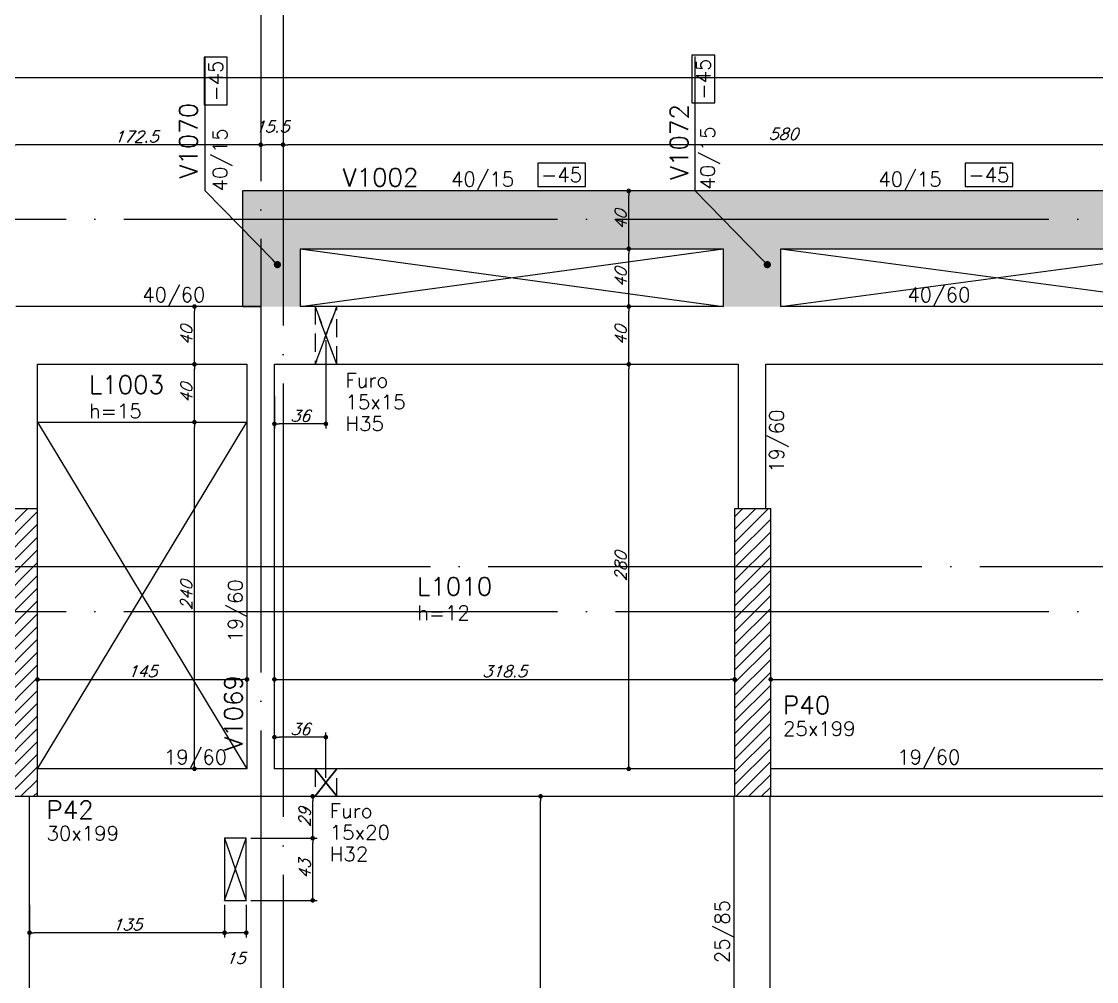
# Model space of a CAD drawing. Extents: x -4723 to 4922, y -2048 to 2452.
# Drawn here: x 2064 to 2808, y 1087 to 1752 of the extents above; entities that cross this region are included whole.
import ezdxf
from ezdxf import colors
from ezdxf.entities.mleader import LeaderData, LeaderLine
from ezdxf.enums import TextEntityAlignment as Align
from ezdxf.math import Vec2, Vec3

# ---------------------------------------------------------------- set-up
doc = ezdxf.new("R2010")
doc.units = 0
doc.header["$LTSCALE"] = 50
doc.header["$MEASUREMENT"] = 0
doc.linetypes.add('EIXO', pattern=[6.8, 6, -0.4, 0, -0.4])
doc.linetypes.add('HIDDEN', pattern=[0.375, 0.25, -0.125])
doc.layers.get('0').update_dxf_attribs({"linetype": 'CONTINUOUS'})
doc.layers.get('DEFPOINTS').update_dxf_attribs({"linetype": 'CONTINUOUS'})
for name, color, linetype in [('242', 3, 'CONTINUOUS'), ('F-AUX-RED', 1, 'CONTINUOUS'), ('F-COTAS', 106, 'CONTINUOUS'), ('F-COTAS-FUROS', 50, 'CONTINUOUS'), ('F-EIXO', 12, 'EIXO'), ('F-FURO-PAREDE', 2, 'HIDDEN'), ('F-FURO-PAREDE-TEXTOS', 2, 'CONTINUOUS'), ('F-LAJES', 3, 'CONTINUOUS'), ('F-LAJES-DIM', 2, 'CONTINUOUS'), ('F-LAJES-NOME', 4, 'CONTINUOUS'), ('F-PILARES-DIM', 172, 'CONTINUOUS'), ('F-PILARES-HACH', 174, 'CONTINUOUS'), ('F-PILARES-NOME', 170, 'CONTINUOUS'), ('F-PILARES-S', 170, 'CONTINUOUS'), ('F-TEXTO', 6, 'CONTINUOUS'), ('F-VIGAS', 3, 'CONTINUOUS'), ('F-VIGAS-DIM', 2, 'CONTINUOUS'), ('F-VIGAS-NOME', 4, 'CONTINUOUS'), ('F-VÃO', 1, 'CONTINUOUS')]:
    doc.layers.add(name, color=color, linetype=linetype)
doc.layers.add('F-DESNIVEL-5', color=7, linetype='CONTINUOUS', true_color=0xadd6ff)
doc.styles.add('CP-TEXT-INCL', font='simplex.shx', dxfattribs={"oblique": 20})
doc.styles.add('MCP', font='simplex.shx')
doc.styles.add('ROMANS', font='simplex.shx')
doc.styles.get("Standard").update_dxf_attribs({"font": 'simplex.shx'})
doc.dimstyles.new('CP-COTAS-50', dxfattribs={"dimscale": 0.64, "dimtxt": 12.5, "dimasz": 5, "dimexe": 5, "dimexo": 5, "dimgap": 2.5, "dimtad": 1, "dimdec": 1, "dimdsep": 46, "dimtxsty": 'CP-TEXT-INCL', "dimblk1": 'DOT', "dimblk2": 'DOT', "dimsah": 1, "dimcen": 9, "dimclrd": 256, "dimclre": 256, "dimclrt": 256, "dimadec": 0, "dimazin": 0, "dimtfac": 1, "dimtdec": 1, "dimtmove": 2, "dimatfit": 3, "dimldrblk": 'DOT', "dimfxl": 0, "dimtolj": 1, "dimarcsym": 0})

# ---------------------------------------------------------------- blocks, each defined once
blk = doc.blocks.new('*U8')
at = {"layer": 'F-VIGAS-DIM', "color": 1}
blk.add_lwpolyline([(0, 0), (33, 0), (33, 16), (0, 16)], close=True, dxfattribs=at)
at = {"layer": 'F-VIGAS-DIM', "style": 'MCP'}
blk.add_attdef('DIM', text='', height=10, dxfattribs=at).set_placement((16.5, 8), align=Align.MIDDLE_CENTER)
blk = doc.blocks.new('*U54')
at = {"layer": 'F-EIXO'}
blk.add_line((0, 0), (7197, 0), dxfattribs=at)
at = {"layer": 'F-TEXTO', "style": 'ROMANS'}
blk.add_attdef('EIXO', text='', height=17.5, dxfattribs=at).set_placement((-28.2072, 0), align=Align.MIDDLE_CENTER)
blk = doc.blocks.new('*U55')
at = {"layer": 'F-EIXO'}
blk.add_line((0, 0), (7285, 0), dxfattribs=at)
at = {"layer": 'F-TEXTO', "style": 'ROMANS'}
blk.add_attdef('EIXO', text='', height=17.5, dxfattribs=at).set_placement((-28.2072, 0), align=Align.MIDDLE_CENTER)
blk = doc.blocks.new('*U41')
at = {"layer": 'F-EIXO'}
blk.add_line((0, 0), (0, -2655), dxfattribs=at)
at = {"layer": 'F-TEXTO', "style": 'ROMANS'}
blk.add_attdef('EIXO', text='', height=17.5, rotation=360, dxfattribs=at).set_placement((0, 28.21), align=Align.MIDDLE_CENTER)
blk = doc.blocks.new('*U43')
at = {"layer": 'F-EIXO'}
blk.add_line((0, 0), (7197, 0), dxfattribs=at)
at = {"layer": 'F-TEXTO', "style": 'ROMANS'}
blk.add_attdef('EIXO', text='', height=17.5, dxfattribs=at).set_placement((-28.2072, 0), align=Align.MIDDLE_CENTER)
blk = doc.blocks.new('*U39')
at = {"layer": 'F-EIXO'}
blk.add_line((0, 0), (0, -2755), dxfattribs=at)
at = {"layer": 'F-TEXTO', "style": 'ROMANS'}
blk.add_attdef('EIXO', text='', height=17.5, rotation=360, dxfattribs=at).set_placement((0, 28.2072), align=Align.MIDDLE_CENTER)
blk = doc.blocks.new('_DOT')
at = {"color": 0, "linetype": 'ByBlock'}
blk.add_line((-0.5, 0), (-1, 0), dxfattribs=at)
at = {"color": 0, "linetype": 'ByBlock', "const_width": 0.5}
blk.add_lwpolyline([(-0.25, 0, 1), (0.25, 0, 1)], format="xyb", close=True, dxfattribs=at)
blk = doc.blocks.new('*D83')
at = {"layer": 'DEFPOINTS', "color": 0, "linetype": 'Continuous', "transparency": 16777216}
for p in [(-3379.97, 1712.77), (-3379.97, 1634.5), (3259.5, 1554.5)]:
    blk.add_point(p, dxfattribs=at)
at = {"layer": 'F-COTAS', "linetype": 'Continuous', "lineweight": -2, "transparency": 16777216}
for p, q in [((-3379.97, 1637.7), (-3379.97, 1715.97)), ((3256.3, 1712.77), (-3376.77, 1712.77)), ((3259.5, 1557.7), (3259.5, 1715.97))]:
    blk.add_line(p, q, dxfattribs=at)
at = {"layer": 'F-COTAS', "linetype": 'Continuous', "lineweight": -2, "transparency": 16777216, "xscale": 3.2, "yscale": 3.2, "zscale": 3.2, "rotation": 180}
blk.add_blockref('_DOT', (-3379.97, 1712.77), dxfattribs=at)
at = {"layer": 'F-COTAS', "linetype": 'Continuous', "lineweight": -2, "transparency": 16777216, "xscale": 3.2, "yscale": 3.2, "zscale": 3.2}
blk.add_blockref('_DOT', (3259.5, 1712.77), dxfattribs=at)
at = {"layer": 'F-COTAS', "linetype": 'Continuous', "transparency": 16777216, "insert": (-60.23, 1718.37), "char_height": 8, "attachment_point": 5, "style": 'CP-TEXT-INCL'}
blk.add_mtext('\\A1;6639.5', dxfattribs=at)
blk = doc.blocks.new('*D85')
at = {"layer": 'DEFPOINTS', "color": 0, "linetype": 'Continuous', "transparency": 16777216}
for p in [(2245.5, 1666.49), (2245.5, 1666.49), (2825.5, 1652.03)]:
    blk.add_point(p, dxfattribs=at)
at = {"layer": 'F-COTAS', "linetype": 'Continuous', "lineweight": -2, "transparency": 16777216}
for p, q in [((2825.5, 1655.23), (2825.5, 1669.69)), ((2822.3, 1666.49), (2248.7, 1666.49))]:
    blk.add_line(p, q, dxfattribs=at)
at = {"layer": 'F-COTAS', "linetype": 'Continuous', "lineweight": -2, "transparency": 16777216, "xscale": 3.2, "yscale": 3.2, "zscale": 3.2, "rotation": 180}
blk.add_blockref('_DOT', (2245.5, 1666.49), dxfattribs=at)
at = {"layer": 'F-COTAS', "linetype": 'Continuous', "lineweight": -2, "transparency": 16777216, "xscale": 3.2, "yscale": 3.2, "zscale": 3.2}
blk.add_blockref('_DOT', (2825.5, 1666.49), dxfattribs=at)
at = {"layer": 'F-COTAS', "linetype": 'Continuous', "transparency": 16777216, "insert": (2591.65, 1673.92), "char_height": 8, "attachment_point": 5, "style": 'CP-TEXT-INCL'}
blk.add_mtext('\\A1;580', dxfattribs=at)
blk = doc.blocks.new('*D86')
at = {"layer": 'DEFPOINTS', "color": 0, "linetype": 'Continuous', "transparency": 16777216}
for p in [(2230, 1666.49), (2230, 1666.49), (2245.5, 1666.49)]:
    blk.add_point(p, dxfattribs=at)
at = {"layer": 'F-COTAS', "linetype": 'Continuous', "lineweight": -2, "transparency": 16777216}
blk.add_line((2242.3, 1666.49), (2233.2, 1666.49), dxfattribs=at)
at = {"layer": 'F-COTAS', "linetype": 'Continuous', "lineweight": -2, "transparency": 16777216, "xscale": 3.2, "yscale": 3.2, "zscale": 3.2, "rotation": 180}
blk.add_blockref('_DOT', (2230, 1666.49), dxfattribs=at)
at = {"layer": 'F-COTAS', "linetype": 'Continuous', "lineweight": -2, "transparency": 16777216, "xscale": 3.2, "yscale": 3.2, "zscale": 3.2}
blk.add_blockref('_DOT', (2245.5, 1666.49), dxfattribs=at)
at = {"layer": 'F-COTAS', "linetype": 'Continuous', "transparency": 16777216, "insert": (2237.75, 1678.99), "char_height": 8, "attachment_point": 5, "style": 'CP-TEXT-INCL'}
blk.add_mtext('\\A1;15.5', dxfattribs=at)
blk = doc.blocks.new('*D87')
at = {"layer": 'DEFPOINTS', "color": 0, "linetype": 'Continuous', "transparency": 16777216}
for p in [(2057.5, 1666.49), (2057.5, 1666.49), (2230, 1666.49)]:
    blk.add_point(p, dxfattribs=at)
at = {"layer": 'F-COTAS', "linetype": 'Continuous', "lineweight": -2, "transparency": 16777216}
blk.add_line((2226.8, 1666.49), (2060.7, 1666.49), dxfattribs=at)
at = {"layer": 'F-COTAS', "linetype": 'Continuous', "lineweight": -2, "transparency": 16777216, "xscale": 3.2, "yscale": 3.2, "zscale": 3.2, "rotation": 180}
blk.add_blockref('_DOT', (2057.5, 1666.49), dxfattribs=at)
at = {"layer": 'F-COTAS', "linetype": 'Continuous', "lineweight": -2, "transparency": 16777216, "xscale": 3.2, "yscale": 3.2, "zscale": 3.2}
blk.add_blockref('_DOT', (2230, 1666.49), dxfattribs=at)
at = {"layer": 'F-COTAS', "linetype": 'Continuous', "transparency": 16777216, "insert": (2143.75, 1672.09), "char_height": 8, "attachment_point": 5, "style": 'CP-TEXT-INCL'}
blk.add_mtext('\\A1;172.5', dxfattribs=at)
blk = doc.blocks.new('*D199')
at = {"layer": 'DEFPOINTS', "color": 0, "linetype": 'Continuous', "transparency": 16777216}
for p in [(2423.71, 1215.5), (2423.71, 1215.5), (2423.71, 664.5)]:
    blk.add_point(p, dxfattribs=at)
at = {"layer": 'F-COTAS', "linetype": 'Continuous', "lineweight": -2, "transparency": 16777216}
blk.add_line((2423.71, 667.7), (2423.71, 1212.3), dxfattribs=at)
at = {"layer": 'F-COTAS', "linetype": 'Continuous', "lineweight": -2, "transparency": 16777216, "xscale": 3.2, "yscale": 3.2, "zscale": 3.2}
for p, rotation in [((2423.71, 1215.5), 90), ((2423.71, 664.5), 270)]:
    blk.add_blockref('_DOT', p, dxfattribs=dict(at, rotation=rotation))
at = {"layer": 'F-COTAS', "linetype": 'Continuous', "transparency": 16777216, "insert": (2418.11, 940), "char_height": 8, "attachment_point": 5, "rotation": 90, "style": 'CP-TEXT-INCL'}
blk.add_mtext('\\A1;551', dxfattribs=at)
blk = doc.blocks.new('*D200')
at = {"layer": 'DEFPOINTS', "color": 0, "linetype": 'Continuous', "transparency": 16777216}
for p in [(2484.71, 1514.5), (2484.71, 1514.5), (2484.71, 1234.5)]:
    blk.add_point(p, dxfattribs=at)
at = {"layer": 'F-COTAS', "linetype": 'Continuous', "lineweight": -2, "transparency": 16777216}
blk.add_line((2484.71, 1237.7), (2484.71, 1511.3), dxfattribs=at)
at = {"layer": 'F-COTAS', "linetype": 'Continuous', "lineweight": -2, "transparency": 16777216, "xscale": 3.2, "yscale": 3.2, "zscale": 3.2}
for p, rotation in [((2484.71, 1514.5), 90), ((2484.71, 1234.5), 270)]:
    blk.add_blockref('_DOT', p, dxfattribs=dict(at, rotation=rotation))
at = {"layer": 'F-COTAS', "linetype": 'Continuous', "transparency": 16777216, "insert": (2479.11, 1374.5), "char_height": 8, "attachment_point": 5, "rotation": 90, "style": 'CP-TEXT-INCL'}
blk.add_mtext('\\A1;280', dxfattribs=at)
blk = doc.blocks.new('*D201')
at = {"layer": 'DEFPOINTS', "color": 0, "linetype": 'Continuous', "transparency": 16777216}
for p in [(2484.71, 1554.5), (2484.71, 1554.5), (2484.71, 1514.5)]:
    blk.add_point(p, dxfattribs=at)
at = {"layer": 'F-COTAS', "linetype": 'Continuous', "lineweight": -2, "transparency": 16777216}
blk.add_line((2484.71, 1517.7), (2484.71, 1551.3), dxfattribs=at)
at = {"layer": 'F-COTAS', "linetype": 'Continuous', "lineweight": -2, "transparency": 16777216, "xscale": 3.2, "yscale": 3.2, "zscale": 3.2}
for p, rotation in [((2484.71, 1554.5), 90), ((2484.71, 1514.5), 270)]:
    blk.add_blockref('_DOT', p, dxfattribs=dict(at, rotation=rotation))
at = {"layer": 'F-COTAS', "linetype": 'Continuous', "transparency": 16777216, "insert": (2479.11, 1534.5), "char_height": 8, "attachment_point": 5, "rotation": 90, "style": 'CP-TEXT-INCL'}
blk.add_mtext('\\A1;40', dxfattribs=at)
blk = doc.blocks.new('*D202')
at = {"layer": 'DEFPOINTS', "color": 0, "linetype": 'Continuous', "transparency": 16777216}
for p in [(2484.71, 1594.5), (2484.71, 1594.5), (2484.71, 1554.5)]:
    blk.add_point(p, dxfattribs=at)
at = {"layer": 'F-COTAS', "linetype": 'Continuous', "lineweight": -2, "transparency": 16777216}
blk.add_line((2484.71, 1557.7), (2484.71, 1591.3), dxfattribs=at)
at = {"layer": 'F-COTAS', "linetype": 'Continuous', "lineweight": -2, "transparency": 16777216, "xscale": 3.2, "yscale": 3.2, "zscale": 3.2}
for p, rotation in [((2484.71, 1594.5), 90), ((2484.71, 1554.5), 270)]:
    blk.add_blockref('_DOT', p, dxfattribs=dict(at, rotation=rotation))
at = {"layer": 'F-COTAS', "linetype": 'Continuous', "transparency": 16777216, "insert": (2479.11, 1574.5), "char_height": 8, "attachment_point": 5, "rotation": 90, "style": 'CP-TEXT-INCL'}
blk.add_mtext('\\A1;40', dxfattribs=at)
blk = doc.blocks.new('*D203')
at = {"layer": 'DEFPOINTS', "color": 0, "linetype": 'Continuous', "transparency": 16777216}
for p in [(2484.71, 1634.5), (2484.71, 1634.5), (2484.71, 1594.5)]:
    blk.add_point(p, dxfattribs=at)
at = {"layer": 'F-COTAS', "linetype": 'Continuous', "lineweight": -2, "transparency": 16777216}
blk.add_line((2484.71, 1597.7), (2484.71, 1631.3), dxfattribs=at)
at = {"layer": 'F-COTAS', "linetype": 'Continuous', "lineweight": -2, "transparency": 16777216, "xscale": 3.2, "yscale": 3.2, "zscale": 3.2}
for p, rotation in [((2484.71, 1634.5), 90), ((2484.71, 1594.5), 270)]:
    blk.add_blockref('_DOT', p, dxfattribs=dict(at, rotation=rotation))
at = {"layer": 'F-COTAS', "linetype": 'Continuous', "transparency": 16777216, "insert": (2479.11, 1614.5), "char_height": 8, "attachment_point": 5, "rotation": 90, "style": 'CP-TEXT-INCL'}
blk.add_mtext('\\A1;40', dxfattribs=at)
blk = doc.blocks.new('*D204')
at = {"layer": 'DEFPOINTS', "color": 0, "linetype": 'Continuous', "transparency": 16777216}
for p in [(2184.17, 1474.5), (2184.17, 1474.5), (2184.17, 1234.5)]:
    blk.add_point(p, dxfattribs=at)
at = {"layer": 'F-COTAS', "linetype": 'Continuous', "lineweight": -2, "transparency": 16777216}
blk.add_line((2184.17, 1237.7), (2184.17, 1471.3), dxfattribs=at)
at = {"layer": 'F-COTAS', "linetype": 'Continuous', "lineweight": -2, "transparency": 16777216, "xscale": 3.2, "yscale": 3.2, "zscale": 3.2}
for p, rotation in [((2184.17, 1474.5), 90), ((2184.17, 1234.5), 270)]:
    blk.add_blockref('_DOT', p, dxfattribs=dict(at, rotation=rotation))
at = {"layer": 'F-COTAS', "linetype": 'Continuous', "transparency": 16777216, "insert": (2178.57, 1354.5), "char_height": 8, "attachment_point": 5, "rotation": 90, "style": 'CP-TEXT-INCL'}
blk.add_mtext('\\A1;240', dxfattribs=at)
blk = doc.blocks.new('*D205')
at = {"layer": 'DEFPOINTS', "color": 0, "linetype": 'Continuous', "transparency": 16777216}
for p in [(2184.17, 1514.5), (2184.17, 1514.5), (2184.17, 1474.5)]:
    blk.add_point(p, dxfattribs=at)
at = {"layer": 'F-COTAS', "linetype": 'Continuous', "lineweight": -2, "transparency": 16777216}
blk.add_line((2184.17, 1477.7), (2184.17, 1511.3), dxfattribs=at)
at = {"layer": 'F-COTAS', "linetype": 'Continuous', "lineweight": -2, "transparency": 16777216, "xscale": 3.2, "yscale": 3.2, "zscale": 3.2}
for p, rotation in [((2184.17, 1514.5), 90), ((2184.17, 1474.5), 270)]:
    blk.add_blockref('_DOT', p, dxfattribs=dict(at, rotation=rotation))
at = {"layer": 'F-COTAS', "linetype": 'Continuous', "transparency": 16777216, "insert": (2178.57, 1494.5), "char_height": 8, "attachment_point": 5, "rotation": 90, "style": 'CP-TEXT-INCL'}
blk.add_mtext('\\A1;40', dxfattribs=at)
blk = doc.blocks.new('*D206')
at = {"layer": 'DEFPOINTS', "color": 0, "linetype": 'Continuous', "transparency": 16777216}
for p in [(2184.17, 1554.5), (2184.17, 1554.5), (2184.17, 1514.5)]:
    blk.add_point(p, dxfattribs=at)
at = {"layer": 'F-COTAS', "linetype": 'Continuous', "lineweight": -2, "transparency": 16777216}
blk.add_line((2184.17, 1517.7), (2184.17, 1551.3), dxfattribs=at)
at = {"layer": 'F-COTAS', "linetype": 'Continuous', "lineweight": -2, "transparency": 16777216, "xscale": 3.2, "yscale": 3.2, "zscale": 3.2}
for p, rotation in [((2184.17, 1554.5), 90), ((2184.17, 1514.5), 270)]:
    blk.add_blockref('_DOT', p, dxfattribs=dict(at, rotation=rotation))
at = {"layer": 'F-COTAS', "linetype": 'Continuous', "transparency": 16777216, "insert": (2178.57, 1534.5), "char_height": 8, "attachment_point": 5, "rotation": 90, "style": 'CP-TEXT-INCL'}
blk.add_mtext('\\A1;40', dxfattribs=at)
blk = doc.blocks.new('*D230')
at = {"layer": 'DEFPOINTS', "color": 0, "linetype": 'Continuous', "transparency": 16777216}
for p in [(2075.5, 1296.4), (2220.5, 1296.4), (2220.5, 1296.4)]:
    blk.add_point(p, dxfattribs=at)
at = {"layer": 'F-COTAS', "linetype": 'Continuous', "lineweight": -2, "transparency": 16777216}
blk.add_line((2078.7, 1296.4), (2217.3, 1296.4), dxfattribs=at)
at = {"layer": 'F-COTAS', "linetype": 'Continuous', "lineweight": -2, "transparency": 16777216, "xscale": 3.2, "yscale": 3.2, "zscale": 3.2, "rotation": 180}
blk.add_blockref('_DOT', (2075.5, 1296.4), dxfattribs=at)
at = {"layer": 'F-COTAS', "linetype": 'Continuous', "lineweight": -2, "transparency": 16777216, "xscale": 3.2, "yscale": 3.2, "zscale": 3.2}
blk.add_blockref('_DOT', (2220.5, 1296.4), dxfattribs=at)
at = {"layer": 'F-COTAS', "linetype": 'Continuous', "transparency": 16777216, "insert": (2148, 1302), "char_height": 8, "attachment_point": 5, "style": 'CP-TEXT-INCL'}
blk.add_mtext('\\A1;145', dxfattribs=at)
blk = doc.blocks.new('*D231')
at = {"layer": 'DEFPOINTS', "color": 0, "linetype": 'Continuous', "transparency": 16777216}
for p in [(2239.5, 1296.4), (2558, 1296.4), (2558, 1296.4)]:
    blk.add_point(p, dxfattribs=at)
at = {"layer": 'F-COTAS', "linetype": 'Continuous', "lineweight": -2, "transparency": 16777216}
blk.add_line((2242.7, 1296.4), (2554.8, 1296.4), dxfattribs=at)
at = {"layer": 'F-COTAS', "linetype": 'Continuous', "lineweight": -2, "transparency": 16777216, "xscale": 3.2, "yscale": 3.2, "zscale": 3.2, "rotation": 180}
blk.add_blockref('_DOT', (2239.5, 1296.4), dxfattribs=at)
at = {"layer": 'F-COTAS', "linetype": 'Continuous', "lineweight": -2, "transparency": 16777216, "xscale": 3.2, "yscale": 3.2, "zscale": 3.2}
blk.add_blockref('_DOT', (2558, 1296.4), dxfattribs=at)
at = {"layer": 'F-COTAS', "linetype": 'Continuous', "transparency": 16777216, "insert": (2398.75, 1302), "char_height": 8, "attachment_point": 5, "style": 'CP-TEXT-INCL'}
blk.add_mtext('\\A1;318.5', dxfattribs=at)
blk = doc.blocks.new('*D232')
at = {"layer": 'DEFPOINTS', "color": 0, "linetype": 'Continuous', "transparency": 16777216}
for p in [(2583, 1296.4), (3234.5, 1296.4), (3234.5, 1296.4)]:
    blk.add_point(p, dxfattribs=at)
at = {"layer": 'F-COTAS', "linetype": 'Continuous', "lineweight": -2, "transparency": 16777216}
blk.add_line((2586.2, 1296.4), (3231.3, 1296.4), dxfattribs=at)
at = {"layer": 'F-COTAS', "linetype": 'Continuous', "lineweight": -2, "transparency": 16777216, "xscale": 3.2, "yscale": 3.2, "zscale": 3.2, "rotation": 180}
blk.add_blockref('_DOT', (2583, 1296.4), dxfattribs=at)
at = {"layer": 'F-COTAS', "linetype": 'Continuous', "lineweight": -2, "transparency": 16777216, "xscale": 3.2, "yscale": 3.2, "zscale": 3.2}
blk.add_blockref('_DOT', (3234.5, 1296.4), dxfattribs=at)
at = {"layer": 'F-COTAS', "linetype": 'Continuous', "transparency": 16777216, "insert": (2908.75, 1302), "char_height": 8, "attachment_point": 5, "style": 'CP-TEXT-INCL'}
blk.add_mtext('\\A1;651.5', dxfattribs=at)
blk = doc.blocks.new('*U341')
at = {"layer": 'F-VÃO'}
for p, q in [((0, 0), (15, 43)), ((0, 43), (15, 0))]:
    blk.add_line(p, q, dxfattribs=at)
at = {"layer": 'F-VÃO', "color": 3}
blk.add_lwpolyline([(0, 0), (15, 0), (15, 43), (0, 43)], close=True, dxfattribs=at)
blk = doc.blocks.new('*D460')
at = {"layer": 'DEFPOINTS', "color": 0, "linetype": 'Continuous', "transparency": 16777216}
for p in [(2205, 1143.5), (2220, 1143.5), (2205, 1121.08)]:
    blk.add_point(p, dxfattribs=at)
at = {"layer": 'F-COTAS-FUROS', "linetype": 'Continuous', "lineweight": -2, "transparency": 16777216}
for p, q in [((2205, 1140.3), (2205, 1117.88)), ((2220, 1140.3), (2220, 1117.88)), ((2216.8, 1121.08), (2208.2, 1121.08))]:
    blk.add_line(p, q, dxfattribs=at)
at = {"layer": 'F-COTAS-FUROS', "linetype": 'Continuous', "lineweight": -2, "transparency": 16777216, "xscale": 3.2, "yscale": 3.2, "zscale": 3.2, "rotation": 180}
blk.add_blockref('_DOT', (2205, 1121.08), dxfattribs=at)
at = {"layer": 'F-COTAS-FUROS', "linetype": 'Continuous', "lineweight": -2, "transparency": 16777216, "xscale": 3.2, "yscale": 3.2, "zscale": 3.2}
blk.add_blockref('_DOT', (2220, 1121.08), dxfattribs=at)
at = {"layer": 'F-COTAS-FUROS', "linetype": 'Continuous', "transparency": 16777216, "insert": (2212.5, 1103.48), "char_height": 8, "attachment_point": 5, "style": 'CP-TEXT-INCL'}
blk.add_mtext('\\A1;15', dxfattribs=at)
blk = doc.blocks.new('*D461')
at = {"layer": 'DEFPOINTS', "color": 0, "linetype": 'Continuous', "transparency": 16777216}
for p in [(2070, 1143.5), (2205, 1143.5), (2070, 1121.08)]:
    blk.add_point(p, dxfattribs=at)
at = {"layer": 'F-COTAS-FUROS', "linetype": 'Continuous', "lineweight": -2, "transparency": 16777216}
for p, q in [((2070, 1140.3), (2070, 1117.88)), ((2205, 1140.3), (2205, 1117.88)), ((2201.8, 1121.08), (2073.2, 1121.08))]:
    blk.add_line(p, q, dxfattribs=at)
at = {"layer": 'F-COTAS-FUROS', "linetype": 'Continuous', "lineweight": -2, "transparency": 16777216, "xscale": 3.2, "yscale": 3.2, "zscale": 3.2, "rotation": 180}
blk.add_blockref('_DOT', (2070, 1121.08), dxfattribs=at)
at = {"layer": 'F-COTAS-FUROS', "linetype": 'Continuous', "lineweight": -2, "transparency": 16777216, "xscale": 3.2, "yscale": 3.2, "zscale": 3.2}
blk.add_blockref('_DOT', (2205, 1121.08), dxfattribs=at)
at = {"layer": 'F-COTAS-FUROS', "linetype": 'Continuous', "transparency": 16777216, "insert": (2137.5, 1126.68), "char_height": 8, "attachment_point": 5, "style": 'CP-TEXT-INCL'}
blk.add_mtext('\\A1;135', dxfattribs=at)
blk = doc.blocks.new('*D462')
at = {"layer": 'DEFPOINTS', "color": 0, "linetype": 'Continuous', "transparency": 16777216}
for p in [(2220, 1186.5), (2265.98, 1186.5), (2220, 1143.5)]:
    blk.add_point(p, dxfattribs=at)
at = {"layer": 'F-COTAS-FUROS', "linetype": 'Continuous', "lineweight": -2, "transparency": 16777216}
for p, q in [((2223.2, 1186.5), (2269.18, 1186.5)), ((2265.98, 1146.7), (2265.98, 1183.3)), ((2223.2, 1143.5), (2269.18, 1143.5))]:
    blk.add_line(p, q, dxfattribs=at)
at = {"layer": 'F-COTAS-FUROS', "linetype": 'Continuous', "lineweight": -2, "transparency": 16777216, "xscale": 3.2, "yscale": 3.2, "zscale": 3.2}
for p, rotation in [((2265.98, 1186.5), 90), ((2265.98, 1143.5), 270)]:
    blk.add_blockref('_DOT', p, dxfattribs=dict(at, rotation=rotation))
at = {"layer": 'F-COTAS-FUROS', "linetype": 'Continuous', "transparency": 16777216, "insert": (2260.38, 1165), "char_height": 8, "attachment_point": 5, "rotation": 90, "style": 'CP-TEXT-INCL'}
blk.add_mtext('\\A1;43', dxfattribs=at)
blk = doc.blocks.new('*D463')
at = {"layer": 'DEFPOINTS', "color": 0, "linetype": 'Continuous', "transparency": 16777216}
for p in [(2253.55, 1215.5), (2265.98, 1215.5), (2220, 1186.5)]:
    blk.add_point(p, dxfattribs=at)
at = {"layer": 'F-COTAS-FUROS', "linetype": 'Continuous', "lineweight": -2, "transparency": 16777216}
for p, q in [((2256.75, 1215.5), (2269.18, 1215.5)), ((2265.98, 1189.7), (2265.98, 1212.3)), ((2223.2, 1186.5), (2269.18, 1186.5))]:
    blk.add_line(p, q, dxfattribs=at)
at = {"layer": 'F-COTAS-FUROS', "linetype": 'Continuous', "lineweight": -2, "transparency": 16777216, "xscale": 3.2, "yscale": 3.2, "zscale": 3.2}
for p, rotation in [((2265.98, 1215.5), 90), ((2265.98, 1186.5), 270)]:
    blk.add_blockref('_DOT', p, dxfattribs=dict(at, rotation=rotation))
at = {"layer": 'F-COTAS-FUROS', "linetype": 'Continuous', "transparency": 16777216, "insert": (2260.38, 1201), "char_height": 8, "attachment_point": 5, "rotation": 90, "style": 'CP-TEXT-INCL'}
blk.add_mtext('\\A1;29', dxfattribs=at)
blk = doc.blocks.new('*D533')
at = {"layer": 'DEFPOINTS', "color": 0, "linetype": 'Continuous', "transparency": 16777216}
for p in [(2239.5, 1256.41), (2239.5, 1243.6), (2275.1, 1225)]:
    blk.add_point(p, dxfattribs=at)
at = {"layer": 'F-COTAS-FUROS', "linetype": 'Continuous', "lineweight": -2, "transparency": 16777216}
for p, q in [((2239.5, 1246.8), (2239.5, 1259.61)), ((2275.1, 1228.2), (2275.1, 1259.61)), ((2271.9, 1256.41), (2242.7, 1256.41))]:
    blk.add_line(p, q, dxfattribs=at)
at = {"layer": 'F-COTAS-FUROS', "linetype": 'Continuous', "lineweight": -2, "transparency": 16777216, "xscale": 3.2, "yscale": 3.2, "zscale": 3.2, "rotation": 180}
blk.add_blockref('_DOT', (2239.5, 1256.41), dxfattribs=at)
at = {"layer": 'F-COTAS-FUROS', "linetype": 'Continuous', "lineweight": -2, "transparency": 16777216, "xscale": 3.2, "yscale": 3.2, "zscale": 3.2}
blk.add_blockref('_DOT', (2275.1, 1256.41), dxfattribs=at)
at = {"layer": 'F-COTAS-FUROS', "linetype": 'Continuous', "transparency": 16777216, "insert": (2257.3, 1262.01), "char_height": 8, "attachment_point": 5, "style": 'CP-TEXT-INCL'}
blk.add_mtext('\\A1;36', dxfattribs=at)
blk = doc.blocks.new('*D534')
at = {"layer": 'DEFPOINTS', "color": 0, "linetype": 'Continuous', "transparency": 16777216}
for p in [(2275.1, 1534.5), (2239.5, 1495.45), (2239.5, 1473.26)]:
    blk.add_point(p, dxfattribs=at)
at = {"layer": 'F-COTAS-FUROS', "linetype": 'Continuous', "lineweight": -2, "transparency": 16777216}
for p, q in [((2275.1, 1531.3), (2275.1, 1470.06)), ((2239.5, 1492.25), (2239.5, 1470.06)), ((2271.9, 1473.26), (2242.7, 1473.26))]:
    blk.add_line(p, q, dxfattribs=at)
at = {"layer": 'F-COTAS-FUROS', "linetype": 'Continuous', "lineweight": -2, "transparency": 16777216, "xscale": 3.2, "yscale": 3.2, "zscale": 3.2, "rotation": 180}
blk.add_blockref('_DOT', (2239.5, 1473.26), dxfattribs=at)
at = {"layer": 'F-COTAS-FUROS', "linetype": 'Continuous', "lineweight": -2, "transparency": 16777216, "xscale": 3.2, "yscale": 3.2, "zscale": 3.2}
blk.add_blockref('_DOT', (2275.1, 1473.26), dxfattribs=at)
at = {"layer": 'F-COTAS-FUROS', "linetype": 'Continuous', "transparency": 16777216, "insert": (2257.3, 1478.86), "char_height": 8, "attachment_point": 5, "style": 'CP-TEXT-INCL'}
blk.add_mtext('\\A1;36', dxfattribs=at)

msp = doc.modelspace()

# ---------------------------------------------------------------- hatches: boundary and pattern name
at = {"layer": 'F-PILARES-HACH', "linetype": 'Continuous'}
h = msp.add_hatch(dxfattribs=at)
h.set_pattern_fill('ANSI31', color=256, scale=50, style=0)
h.paths.add_polyline_path([(2045.5, 1215.5), (2075.5, 1215.5), (2075.5, 1414.5), (2045.5, 1414.5)], flags=16)
h = msp.add_hatch(dxfattribs=at)
h.set_pattern_fill('ANSI31', color=256, scale=50, style=0)
h.paths.add_polyline_path([(2558, 1215.5), (2583, 1215.5), (2583, 1414.5), (2558, 1414.5)], flags=16)

# ---------------------------------------------------------------- linework, layer by layer
at = {"layer": '242', "linetype": 'Continuous'}
msp.add_line((2570.5, 1315), (2570.5, 1315), dxfattribs=at)
at = {"layer": 'F-DESNIVEL-5', "linetype": 'Continuous'}
for points in [[(2257.5, 1594.5), (2570, 1634.5), (2217.5, 1634.5)], [(2257.5, 1594.5), (2217.5, 1634.5), (2257.5, 1594.5)], [(2257.5, 1554.5), (2257.5, 1594.5), (2217.5, 1634.5)], [(2257.5, 1554.5), (2217.5, 1634.5), (2217.5, 1554.5)], [(2257.5, 1594.5), (2570, 1594.5), (2570, 1634.5)], [(2570, 1594.5), (2910, 1594.5), (2910, 1634.5)], [(2570, 1594.5), (2910, 1634.5), (2570, 1634.5)], [(2570, 1594.5), (2570, 1634.5), (2570, 1594.5)], [(2590, 1554.5), (2590, 1594.5), (2550, 1594.5)], [(2590, 1554.5), (2550, 1594.5), (2550, 1554.5)], [(2257.5, 1554.5), (2217.5, 1554.5), (2257.5, 1554.5)], [(2590, 1554.5), (2550, 1554.5), (2590, 1554.5)]]:
    msp.add_solid(points, dxfattribs=at)
at = {"layer": 'F-FURO-PAREDE'}
for points in [[(2275.1, 1534.5), (2267.6, 1514.5), (2282.6, 1514.5), (2275.1, 1534.5), (2282.6, 1514.5), (2282.6, 1554.5), (2275.1, 1534.5), (2282.6, 1554.5), (2267.6, 1554.5), (2275.1, 1534.5), (2267.6, 1554.5), (2267.6, 1514.5), (2275.1, 1534.5)], [(2275.1, 1225), (2267.6, 1215.5), (2282.6, 1215.5), (2275.1, 1225), (2282.6, 1215.5), (2282.6, 1234.5), (2275.1, 1225), (2282.6, 1234.5), (2267.6, 1234.5), (2275.1, 1225), (2267.6, 1234.5), (2267.6, 1215.5), (2275.1, 1225)]]:
    msp.add_lwpolyline(points, dxfattribs=at)
at = {"layer": 'F-LAJES', "linetype": 'Continuous'}
msp.add_line((2075.5, 1474.5), (2220.5, 1474.5), dxfattribs=at)
at = {"layer": 'F-PILARES-S', "linetype": 'Continuous'}
for points in [[(2045.5, 1215.5), (2075.5, 1215.5), (2075.5, 1414.5), (2045.5, 1414.5), (2045.5, 1215.5)], [(2558, 1215.5), (2583, 1215.5), (2583, 1414.5), (2558, 1414.5), (2558, 1215.5)]]:
    msp.add_lwpolyline(points, dxfattribs=at)
at = {"layer": 'F-VIGAS'}
for points in [[(2570, 1634.5), (2217.5, 1634.5)], [(2217.5, 1634.5), (2217.5, 1554.5)], [(2910, 1634.5), (2570, 1634.5)], [(2257.5, 1594.5), (2550, 1594.5)], [(2257.5, 1554.5), (2257.5, 1594.5)], [(2550, 1594.5), (2550, 1554.5)], [(2590, 1594.5), (2890, 1594.5)], [(2590, 1554.5), (2590, 1594.5)], [(2230, 1554.5), (2060.5, 1554.5)], [(2217.5, 1554.5), (2230, 1554.5)], [(2550, 1554.5), (2257.5, 1554.5)], [(2890, 1554.5), (2590, 1554.5)], [(2075.5, 1414.5), (2075.5, 1514.5)], [(2075.5, 1514.5), (2220.5, 1514.5)], [(2220.5, 1514.5), (2220.5, 1234.5)], [(2239.5, 1234.5), (2239.5, 1514.5)], [(2239.5, 1514.5), (2560.5, 1514.5)], [(2560.5, 1514.5), (2560.5, 1414.5)], [(2579.5, 1514.5), (2910, 1514.5)], [(2579.5, 1414.5), (2579.5, 1514.5)], [(2220.5, 1234.5), (2075.5, 1234.5)], [(2558, 1234.5), (2239.5, 1234.5)], [(3234.5, 1234.5), (2583, 1234.5)], [(2070, 883.5), (2070, 1215.5)], [(2075.5, 1215.5), (2230, 1215.5)], [(2230, 1215.5), (2557.5, 1215.5)], [(2557.5, 1215.5), (2557.5, 913.5)], [(2582.5, 913.5), (2582.5, 1215.5)], [(2583, 1215.5), (3234.5, 1215.5)]]:
    msp.add_lwpolyline(points, dxfattribs=at)
at = {"layer": 'F-VÃO'}
for p, q in [((2257.5, 1554.5), (2550, 1594.5)), ((2257.5, 1594.5), (2550, 1554.5)), ((2590, 1554.5), (2890, 1594.5)), ((2590, 1594.5), (2890, 1554.5)), ((2075.5, 1234.5), (2220.5, 1474.5)), ((2075.5, 1474.5), (2220.5, 1234.5))]:
    msp.add_line(p, q, dxfattribs=at)

# ---------------------------------------------------------------- block references
at = {"layer": 'F-EIXO', "linetype": 'Continuous'}
for name, p in [('*U39', (2230, 1941.3568)), ('*U41', (2245.5, 1841.3568)), ('*U43', (-3646.3202, 1615)), ('*U55', (-3734.2742, 1374.5)), ('*U54', (-3646.3202, 1343.5))]:
    msp.add_blockref(name, p, dxfattribs=at)
at = {"layer": 'F-VIGAS-DIM', "linetype": 'Continuous', "rotation": 90}
for p in [(2206.8638, 1694.09364), (2544.3715, 1695.41613)]:
    msp.add_blockref('*U8', p, dxfattribs=at).add_auto_attribs({'DIM': '-45'})
at = {"layer": 'F-VIGAS-DIM', "linetype": 'Continuous'}
for p in [(2421.68774, 1637.625), (2717.5, 1637.625)]:
    msp.add_blockref('*U8', p, dxfattribs=at).add_auto_attribs({'DIM': '-45'})
at = {"layer": 'F-VÃO', "linetype": 'Continuous'}
msp.add_blockref('*U341', (2205, 1143.5), dxfattribs=at)

# ---------------------------------------------------------------- texts
at = {"layer": 'F-FURO-PAREDE-TEXTOS', "linetype": 'Continuous', "style": 'MCP'}
for s, p in [('Furo', (2288.67329, 1498.46478)), ('15x15', (2288.67329, 1483.46478)), ('H35', (2288.67329, 1468.46478)), ('Furo', (2277.81674, 1200.5)), ('15x20', (2277.81674, 1185.5)), ('H32', (2277.81674, 1170.5))]:
    msp.add_text(s, height=10, dxfattribs=at).set_placement(p)
at = {"layer": 'F-LAJES-DIM', "linetype": 'Continuous', "style": 'MCP'}
for s, p in [('h=15', (2111.15838, 1477.15488)), ('h=12', (2338.26267, 1337.49341))]:
    msp.add_text(s, height=10, dxfattribs=at).set_placement(p)
at = {"layer": 'F-LAJES-NOME', "linetype": 'Continuous', "style": 'MCP'}
for s, p in [('L1003', (2111.15838, 1494.15488)), ('L1010', (2338.26267, 1354.49341))]:
    msp.add_text(s, height=12.5, dxfattribs=at).set_placement(p)
at = {"layer": 'F-PILARES-DIM', "linetype": 'Continuous', "style": 'MCP'}
for s, p in [('25x199', (2591.50721, 1257.39044)), ('30x199', (2081.75, 1184.875))]:
    msp.add_text(s, height=10, dxfattribs=at).set_placement(p)
at = {"layer": 'F-PILARES-NOME', "linetype": 'Continuous', "style": 'MCP'}
for s, p in [('P40', (2591.50721, 1272.39044)), ('P42', (2081.75, 1199.875))]:
    msp.add_text(s, height=12.5, dxfattribs=at).set_placement(p)
at = {"layer": 'F-VIGAS-DIM', "linetype": 'Continuous', "style": 'MCP'}
for s, p in [('40/15', (2206.8638, 1634.09364)), ('40/15', (2544.3715, 1635.41613)), ('19/60', (2592, 1439.5)), ('19/60', (2217.375, 1322)), ('25/85', (2554.375, 1100))]:
    msp.add_text(s, height=10, rotation=90, dxfattribs=at).set_placement(p)
for s, p in [('40/15', (2361.68774, 1637.625)), ('40/15', (2657.5, 1637.625)), ('40/60', (2148, 1557.625)), ('40/60', (2677.5, 1557.625)), ('19/60', (2163, 1237.625)), ('19/60', (2670.5, 1237.625))]:
    msp.add_text(s, height=10, dxfattribs=at).set_placement(p)
at = {"layer": 'F-VIGAS-NOME', "linetype": 'Continuous', "style": 'MCP'}
for s, p in [('V1070', (2186.18942, 1643.04417)), ('V1072', (2525.84851, 1642.08422)), ('V1069', (2217.375, 1247))]:
    msp.add_text(s, height=12.5, rotation=90, dxfattribs=at).set_placement(p)
msp.add_text('V1002', height=12.5, dxfattribs=at).set_placement((2286.68774, 1637.625))

# ---------------------------------------------------------------- dimensions: what is measured, and where the dimension line sits
at = {"layer": 'F-COTAS', "linetype": 'Continuous'}
for base, p1, p2, picture, middle in [((-3379.97, 1712.76675), (3259.5, 1554.5), (-3379.97, 1634.5), '*D83', (-60.235, 1718.36675)), ((2057.5, 1666.48576), (2230, 1666.48576), (2057.5, 1666.48576), '*D87', (2143.75, 1672.08576))]:
    dim = msp.add_linear_dim(base=base, p1=p1, p2=p2, dimstyle='CP-COTAS-50', dxfattribs=at)
    dim.commit()
    dim.dimension.update_dxf_attribs({"geometry": picture, "text_midpoint": middle})
for base, p1, p2, picture, middle in [((2230, 1666.48576), (2245.5, 1666.48576), (2230, 1666.48576), '*D86', (2237.75, 1678.99242)), ((2245.5, 1666.48576), (2825.5, 1652.03087), (2245.5, 1666.48576), '*D85', (2591.64553, 1673.92105))]:
    dim = msp.add_linear_dim(base=base, p1=p1, p2=p2, dimstyle='CP-COTAS-50', dxfattribs=at)
    dim.commit()
    dim.dimension.update_dxf_attribs({"geometry": picture, "text_midpoint": middle, "dimtype": 160})
for base, p1, p2, angle, picture, middle in [((2484.71353, 1634.5), (2484.71353, 1594.5), (2484.71353, 1634.5), 270, '*D203', (2479.11353, 1614.5)), ((2484.71353, 1594.5), (2484.71353, 1554.5), (2484.71353, 1594.5), 270, '*D202', (2479.11353, 1574.5)), ((2184.17073, 1554.5), (2184.17073, 1514.5), (2184.17073, 1554.5), 270, '*D206', (2178.57073, 1534.5)), ((2484.71353, 1554.5), (2484.71353, 1514.5), (2484.71353, 1554.5), 270, '*D201', (2479.11353, 1534.5)), ((2184.17073, 1514.5), (2184.17073, 1474.5), (2184.17073, 1514.5), 270, '*D205', (2178.57073, 1494.5)), ((2484.71353, 1514.5), (2484.71353, 1234.5), (2484.71353, 1514.5), 270, '*D200', (2479.11353, 1374.5)), ((2184.17073, 1474.5), (2184.17073, 1234.5), (2184.17073, 1474.5), 270, '*D204', (2178.57073, 1354.5)), ((2220.5, 1296.40144), (2075.5, 1296.40144), (2220.5, 1296.40144), 180, '*D230', (2148, 1302.00144)), ((2558, 1296.40144), (2239.5, 1296.40144), (2558, 1296.40144), 180, '*D231', (2398.75, 1302.00144)), ((3234.5, 1296.40144), (2583, 1296.40144), (3234.5, 1296.40144), 180, '*D232', (2908.75, 1302.00144)), ((2423.71353, 1215.5), (2423.71353, 664.5), (2423.71353, 1215.5), 270, '*D199', (2418.11353, 940))]:
    dim = msp.add_linear_dim(base=base, p1=p1, p2=p2, angle=angle, dimstyle='CP-COTAS-50', dxfattribs=at)
    dim.commit()
    dim.dimension.update_dxf_attribs({"geometry": picture, "text_midpoint": middle})
at = {"layer": 'F-COTAS-FUROS', "linetype": 'Continuous'}
for base, p1, p2, picture, middle in [((2239.5, 1473.25769), (2275.1, 1534.5), (2239.5, 1495.44952), '*D534', (2257.3, 1478.85769)), ((2239.5, 1256.40873), (2275.1, 1225), (2239.5, 1243.60446), '*D533', (2257.3, 1262.00873)), ((2070, 1121.07569), (2205, 1143.5), (2070, 1143.5), '*D461', (2137.5, 1126.67569)), ((2205, 1121.07569), (2220, 1143.5), (2205, 1143.5), '*D460', (2212.5, 1103.47569))]:
    dim = msp.add_linear_dim(base=base, p1=p1, p2=p2, dimstyle='CP-COTAS-50', override={"dimdec": 0, "dimfxl": 7.5}, dxfattribs=at)
    dim.commit()
    dim.dimension.update_dxf_attribs({"geometry": picture, "text_midpoint": middle})
for base, p1, p2, picture, middle in [((2265.98121, 1215.5), (2220, 1186.5), (2253.55471, 1215.5), '*D463', (2260.38121, 1201)), ((2265.98121, 1186.5), (2220, 1143.5), (2220, 1186.5), '*D462', (2260.38121, 1165))]:
    dim = msp.add_linear_dim(base=base, p1=p1, p2=p2, angle=90, dimstyle='CP-COTAS-50', override={"dimdec": 0, "dimfxl": 7.5}, dxfattribs=at)
    dim.commit()
    dim.dimension.update_dxf_attribs({"geometry": picture, "text_midpoint": middle})

# ---------------------------------------------------------------- leaders
at = {"layer": 'F-AUX-RED', "linetype": 'Continuous'}
ml = msp.add_multileader_mtext('Standard', dxfattribs=at)
ml.set_content('', color=256)
ml.set_leader_properties()
ml.set_arrow_properties(name='DOT')
ml.build(insert=Vec2(0, 0))
ml.multileader.update_dxf_attribs({"text_right_attachment_type": 6, "dogleg_length": 0.36, "arrow_head_size": 5})
ctx = ml.context
ctx.base_point, ctx.char_height, ctx.arrow_head_size, ctx.landing_gap_size, ctx.plane_origin, ctx.plane_x_axis, ctx.plane_y_axis = Vec3(2191.55347, 1727.5), 0.18, 5, 0.09, Vec3(2241.55347, 1583.5), Vec3(0, 1), Vec3(-1, 0)
ctx.right_attachment = 6
notes = []
notes.append((ctx, [(0, (1, 1, 0), (2191.55347, 1634.5), (0, 1), 93, [(0, [(2241.55347, 1583.5)], 0, [])])]))
ctx.mtext.insert, ctx.mtext.text_direction, ctx.mtext.rotation, ctx.mtext.flow_direction = Vec3(2191.46347, 1727.59), Vec3(0, 1), 1.570796327, 5
ml = msp.add_multileader_mtext('Standard', dxfattribs=at)
ml.set_content('', color=256)
ml.set_leader_properties()
ml.set_arrow_properties(name='DOT')
ml.build(insert=Vec2(0, 0))
ml.multileader.update_dxf_attribs({"text_right_attachment_type": 6, "dogleg_length": 0.36, "arrow_head_size": 5})
ctx = ml.context
ctx.base_point, ctx.char_height, ctx.arrow_head_size, ctx.landing_gap_size, ctx.plane_origin, ctx.plane_x_axis, ctx.plane_y_axis = Vec3(2530.61543, 1727.5), 0.18, 5, 0.09, Vec3(2580.61543, 1583.5), Vec3(0, 1), Vec3(-1, 0)
ctx.right_attachment = 6
notes.append((ctx, [(0, (1, 1, 0), (2530.61543, 1634.5), (0, 1), 93, [(0, [(2580.61543, 1583.5)], 0, [])])]))
ctx.mtext.insert, ctx.mtext.text_direction, ctx.mtext.rotation, ctx.mtext.flow_direction = Vec3(2530.52543, 1727.59), Vec3(0, 1), 1.570796327, 5
for ctx, leaders in notes:
    for number, flags, end, landing, length, lines in leaders:
        leader = LeaderData()
        leader.index, (leader.has_last_leader_line, leader.has_dogleg_vector, leader.attachment_direction) = number, flags
        leader.last_leader_point, leader.dogleg_vector, leader.dogleg_length = Vec3(end), Vec3(landing), length
        for number, points, colour, breaks in lines:
            line = LeaderLine()
            line.index, line.vertices, line.color, line.breaks = number, Vec3.list(points), colors.encode_raw_color(colour), breaks
            leader.lines.append(line)
        ctx.leaders.append(leader)

doc.saveas('drawing.dxf')
